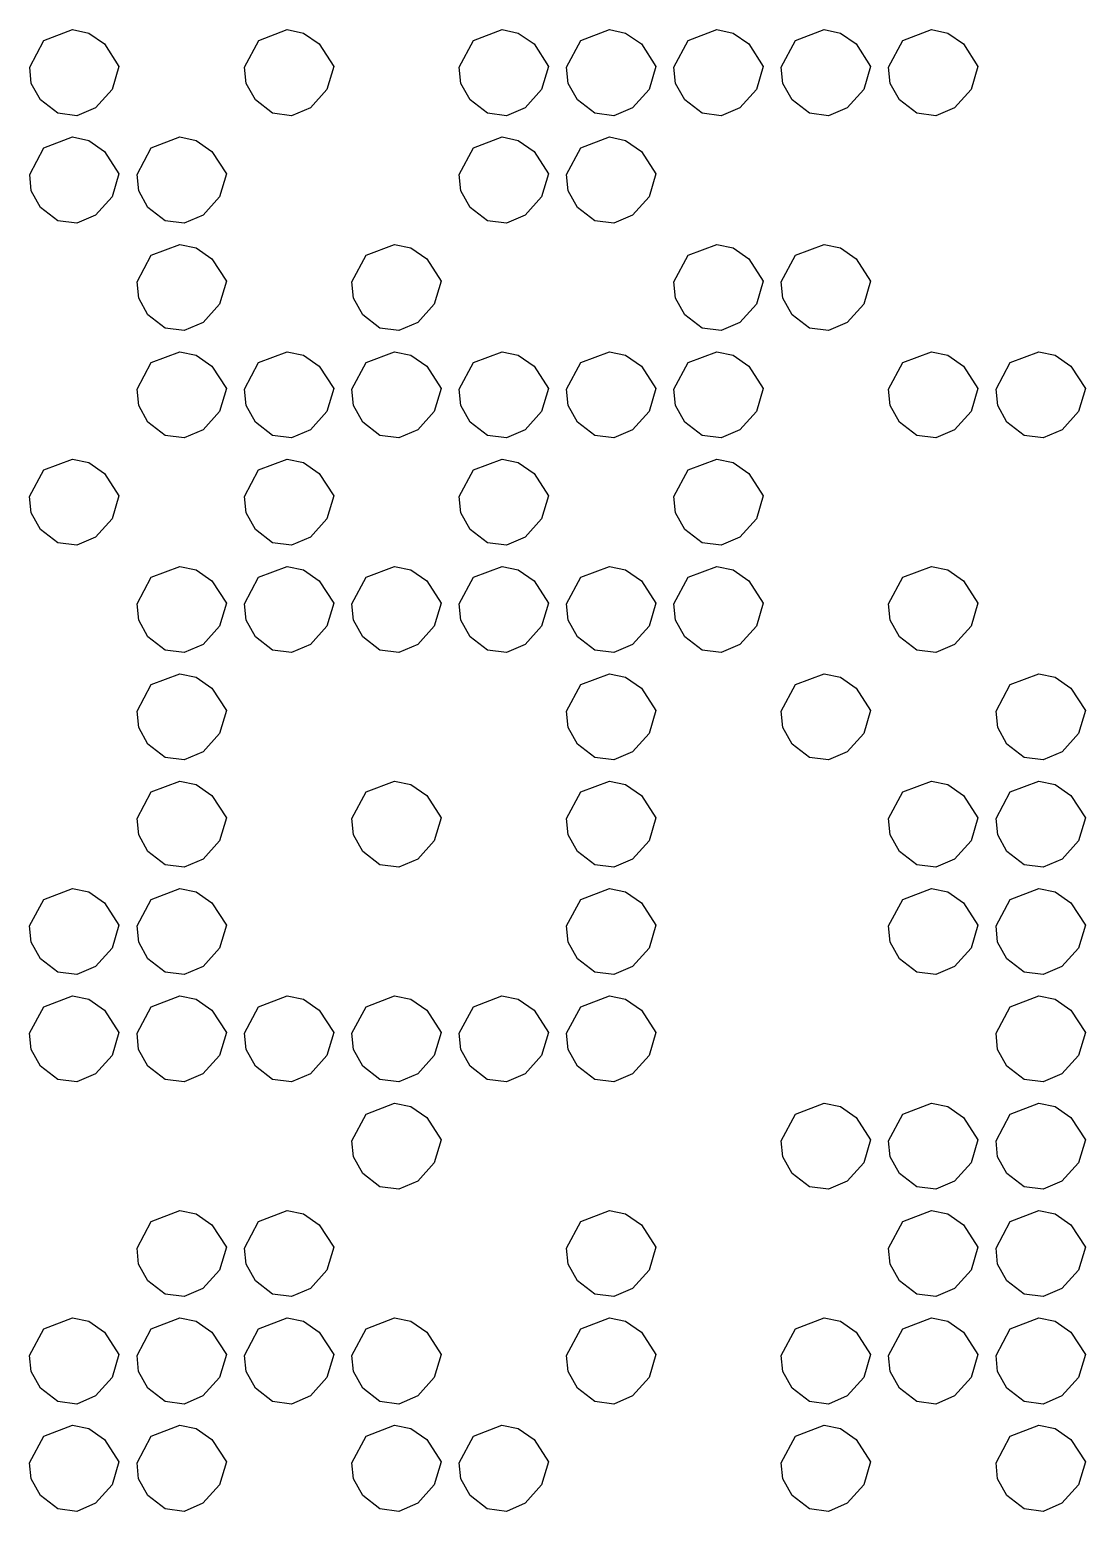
# Model space of a CAD drawing. Extents: x -13.9 to 69.6, y -29.8 to 53.7.
# Drawn here: x 47.12 to 69.32, y -29.45 to 1.71 of the extents above; entities that cross this region are included whole.
import ezdxf

# ---------------------------------------------------------------- set-up
doc = ezdxf.new("R2010")
doc.units = 0

msp = doc.modelspace()

# ---------------------------------------------------------------- linework, layer by layer
at = {"layer": 'Image'}
for p, q in [((47.423815, 1.485093), (48.02504, 1.714373)), ((48.02504, 1.714373), (48.367222, 1.642386)), ((48.367222, 1.642386), (48.699, 1.41259)), ((51.939365, 1.485093), (52.54059, 1.714373)), ((52.54059, 1.714373), (52.882772, 1.642386)), ((52.882772, 1.642386), (53.21455, 1.41259)), ((56.454915, 1.485093), (57.05614, 1.714373)), ((57.05614, 1.714373), (57.398322, 1.642386)), ((57.398322, 1.642386), (57.7301, 1.41259)), ((58.712695, 1.485093), (59.31392, 1.714373)), ((59.31392, 1.714373), (59.656102, 1.642386)), ((59.656102, 1.642386), (59.98788, 1.41259)), ((60.970475, 1.485093), (61.5717, 1.714373)), ((61.5717, 1.714373), (61.913882, 1.642386)), ((61.913882, 1.642386), (62.24566, 1.41259)), ((63.228255, 1.485093), (63.82948, 1.714373)), ((63.82948, 1.714373), (64.171662, 1.642386)), ((64.171662, 1.642386), (64.50344, 1.41259)), ((65.486035, 1.485093), (66.08726, 1.714373)), ((66.08726, 1.714373), (66.429442, 1.642386)), ((66.429442, 1.642386), (66.76122, 1.41259)), ((47.124025, 0.925091), (47.423815, 1.485093)), ((48.699, 1.41259), (49.002312, 0.940849)), ((51.639575, 0.925091), (51.939365, 1.485093)), ((53.21455, 1.41259), (53.517862, 0.940849)), ((56.155125, 0.925091), (56.454915, 1.485093)), ((57.7301, 1.41259), (58.033412, 0.940849)), ((58.412905, 0.925091), (58.712695, 1.485093)), ((59.98788, 1.41259), (60.291192, 0.940849)), ((60.670685, 0.925091), (60.970475, 1.485093)), ((62.24566, 1.41259), (62.548972, 0.940849)), ((62.928465, 0.925091), (63.228255, 1.485093)), ((64.50344, 1.41259), (64.806752, 0.940849)), ((65.186245, 0.925091), (65.486035, 1.485093)), ((66.76122, 1.41259), (67.064532, 0.940849)), ((49.002312, 0.940849), (48.858534, 0.456777)), ((53.517862, 0.940849), (53.374084, 0.456777)), ((58.033412, 0.940849), (57.889634, 0.456777)), ((60.291192, 0.940849), (60.147414, 0.456777)), ((62.548972, 0.940849), (62.405194, 0.456777)), ((64.806752, 0.940849), (64.662974, 0.456777)), ((67.064532, 0.940849), (66.920754, 0.456777)), ((47.158637, 0.583677), (47.124025, 0.925091)), ((51.674187, 0.583677), (51.639575, 0.925091)), ((56.189737, 0.583677), (56.155125, 0.925091)), ((58.447517, 0.583677), (58.412905, 0.925091)), ((60.705297, 0.583677), (60.670685, 0.925091)), ((62.963077, 0.583677), (62.928465, 0.925091)), ((65.220857, 0.583677), (65.186245, 0.925091)), ((47.35437, 0.23471), (47.158637, 0.583677)), ((48.858534, 0.456777), (48.511368, 0.071656)), ((51.86992, 0.23471), (51.674187, 0.583677)), ((53.374084, 0.456777), (53.026918, 0.071656)), ((56.38547, 0.23471), (56.189737, 0.583677)), ((57.889634, 0.456777), (57.542468, 0.071656)), ((58.64325, 0.23471), (58.447517, 0.583677)), ((60.147414, 0.456777), (59.800248, 0.071656)), ((60.90103, 0.23471), (60.705297, 0.583677)), ((62.405194, 0.456777), (62.058028, 0.071656)), ((63.15881, 0.23471), (62.963077, 0.583677)), ((64.662974, 0.456777), (64.315808, 0.071656)), ((65.41659, 0.23471), (65.220857, 0.583677)), ((66.920754, 0.456777), (66.573588, 0.071656)), ((47.354374, 0.234708), (47.35437, 0.23471)), ((47.716576, -0.045683), (47.354374, 0.234708)), ((48.511368, 0.071656), (48.116478, -0.097932)), ((51.869924, 0.234708), (51.86992, 0.23471)), ((52.232126, -0.045683), (51.869924, 0.234708)), ((53.026918, 0.071656), (52.632028, -0.097932)), ((56.385474, 0.234708), (56.38547, 0.23471)), ((56.747676, -0.045683), (56.385474, 0.234708)), ((57.542468, 0.071656), (57.147578, -0.097932)), ((58.643254, 0.234708), (58.64325, 0.23471)), ((59.005456, -0.045683), (58.643254, 0.234708)), ((59.800248, 0.071656), (59.405358, -0.097932)), ((60.901034, 0.234708), (60.90103, 0.23471)), ((61.263236, -0.045683), (60.901034, 0.234708)), ((62.058028, 0.071656), (61.663138, -0.097932)), ((63.158814, 0.234708), (63.15881, 0.23471)), ((63.521016, -0.045683), (63.158814, 0.234708)), ((64.315808, 0.071656), (63.920918, -0.097932)), ((65.416594, 0.234708), (65.41659, 0.23471)), ((65.778796, -0.045683), (65.416594, 0.234708)), ((66.573588, 0.071656), (66.178698, -0.097932)), ((48.116478, -0.097932), (47.716576, -0.045683)), ((52.632028, -0.097932), (52.232126, -0.045683)), ((57.147578, -0.097932), (56.747676, -0.045683)), ((59.405358, -0.097932), (59.005456, -0.045683)), ((61.663138, -0.097932), (61.263236, -0.045683)), ((63.920918, -0.097932), (63.521016, -0.045683)), ((66.178698, -0.097932), (65.778796, -0.045683)), ((47.423785, -0.772687), (48.02501, -0.543407)), ((48.02501, -0.543407), (48.367192, -0.615394)), ((48.367192, -0.615394), (48.69897, -0.84519)), ((49.681565, -0.772687), (50.28279, -0.543407)), ((50.28279, -0.543407), (50.624972, -0.615394)), ((50.624972, -0.615394), (50.95675, -0.84519)), ((56.454895, -0.772687), (57.05612, -0.543407)), ((57.05612, -0.543407), (57.398302, -0.615394)), ((57.398302, -0.615394), (57.73008, -0.84519)), ((58.712675, -0.772687), (59.3139, -0.543407)), ((59.3139, -0.543407), (59.656082, -0.615394)), ((59.656082, -0.615394), (59.98786, -0.84519)), ((47.123995, -1.332689), (47.423785, -0.772687)), ((48.69897, -0.84519), (49.002282, -1.316931)), ((49.381775, -1.332689), (49.681565, -0.772687)), ((50.95675, -0.84519), (51.260062, -1.316931)), ((56.155105, -1.332689), (56.454895, -0.772687)), ((57.73008, -0.84519), (58.033392, -1.316931)), ((58.412885, -1.332689), (58.712675, -0.772687)), ((59.98786, -0.84519), (60.291172, -1.316931)), ((47.158607, -1.674103), (47.123995, -1.332689)), ((49.002282, -1.316931), (48.858504, -1.801003)), ((49.416387, -1.674103), (49.381775, -1.332689)), ((51.260062, -1.316931), (51.116284, -1.801003)), ((56.189717, -1.674103), (56.155105, -1.332689)), ((58.033392, -1.316931), (57.889614, -1.801003)), ((58.447497, -1.674103), (58.412885, -1.332689)), ((60.291172, -1.316931), (60.147394, -1.801003)), ((47.35434, -2.02307), (47.158607, -1.674103)), ((48.858504, -1.801003), (48.511338, -2.186124)), ((49.61212, -2.02307), (49.416387, -1.674103)), ((51.116284, -1.801003), (50.769118, -2.186124)), ((56.38545, -2.02307), (56.189717, -1.674103)), ((57.889614, -1.801003), (57.542448, -2.186124)), ((58.64323, -2.02307), (58.447497, -1.674103)), ((60.147394, -1.801003), (59.800228, -2.186124)), ((47.354344, -2.023072), (47.35434, -2.02307)), ((47.716546, -2.303463), (47.354344, -2.023072)), ((49.612124, -2.023072), (49.61212, -2.02307)), ((49.974326, -2.303463), (49.612124, -2.023072)), ((56.385454, -2.023072), (56.38545, -2.02307)), ((56.747656, -2.303463), (56.385454, -2.023072)), ((58.643234, -2.023072), (58.64323, -2.02307)), ((59.005436, -2.303463), (58.643234, -2.023072)), ((48.116448, -2.355712), (47.716546, -2.303463)), ((48.511338, -2.186124), (48.116448, -2.355712)), ((50.374228, -2.355712), (49.974326, -2.303463)), ((50.769118, -2.186124), (50.374228, -2.355712)), ((57.147558, -2.355712), (56.747656, -2.303463)), ((57.542448, -2.186124), (57.147558, -2.355712)), ((59.405338, -2.355712), (59.005436, -2.303463)), ((59.800228, -2.186124), (59.405338, -2.355712)), ((49.681475, -3.030467), (50.2827, -2.801187)), ((50.2827, -2.801187), (50.624882, -2.873174)), ((54.197025, -3.030467), (54.79825, -2.801187)), ((54.79825, -2.801187), (55.140432, -2.873174)), ((60.970355, -3.030467), (61.57158, -2.801187)), ((61.57158, -2.801187), (61.913762, -2.873174)), ((63.228135, -3.030467), (63.82936, -2.801187)), ((63.82936, -2.801187), (64.171542, -2.873174)), ((49.381685, -3.590469), (49.681475, -3.030467)), ((50.624882, -2.873174), (50.95666, -3.10297)), ((50.95666, -3.10297), (51.259972, -3.574711)), ((53.897235, -3.590469), (54.197025, -3.030467)), ((55.140432, -2.873174), (55.47221, -3.10297)), ((55.47221, -3.10297), (55.775522, -3.574711)), ((60.670565, -3.590469), (60.970355, -3.030467)), ((61.913762, -2.873174), (62.24554, -3.10297)), ((62.24554, -3.10297), (62.548852, -3.574711)), ((62.928345, -3.590469), (63.228135, -3.030467)), ((64.171542, -2.873174), (64.50332, -3.10297)), ((64.50332, -3.10297), (64.806632, -3.574711)), ((49.416297, -3.931883), (49.381685, -3.590469)), ((51.259972, -3.574711), (51.116194, -4.058783)), ((53.931847, -3.931883), (53.897235, -3.590469)), ((55.775522, -3.574711), (55.631744, -4.058783)), ((60.705177, -3.931883), (60.670565, -3.590469)), ((62.548852, -3.574711), (62.405074, -4.058783)), ((62.962957, -3.931883), (62.928345, -3.590469)), ((64.806632, -3.574711), (64.662854, -4.058783)), ((49.61203, -4.28085), (49.416297, -3.931883)), ((54.12758, -4.28085), (53.931847, -3.931883)), ((60.90091, -4.28085), (60.705177, -3.931883)), ((63.15869, -4.28085), (62.962957, -3.931883)), ((49.612034, -4.280852), (49.61203, -4.28085)), ((49.974236, -4.561243), (49.612034, -4.280852)), ((51.116194, -4.058783), (50.769028, -4.443904)), ((54.127584, -4.280852), (54.12758, -4.28085)), ((54.489786, -4.561243), (54.127584, -4.280852)), ((55.631744, -4.058783), (55.284578, -4.443904)), ((60.900914, -4.280852), (60.90091, -4.28085)), ((61.263116, -4.561243), (60.900914, -4.280852)), ((62.405074, -4.058783), (62.057908, -4.443904)), ((63.158694, -4.280852), (63.15869, -4.28085)), ((63.520896, -4.561243), (63.158694, -4.280852)), ((64.662854, -4.058783), (64.315688, -4.443904)), ((50.374138, -4.613492), (49.974236, -4.561243)), ((50.769028, -4.443904), (50.374138, -4.613492)), ((54.889688, -4.613492), (54.489786, -4.561243)), ((55.284578, -4.443904), (54.889688, -4.613492)), ((61.663018, -4.613492), (61.263116, -4.561243)), ((62.057908, -4.443904), (61.663018, -4.613492)), ((63.920798, -4.613492), (63.520896, -4.561243)), ((64.315688, -4.443904), (63.920798, -4.613492)), ((49.381595, -5.848249), (49.681385, -5.288247)), ((49.681385, -5.288247), (50.28261, -5.058967)), ((50.28261, -5.058967), (50.624792, -5.130954)), ((50.624792, -5.130954), (50.95657, -5.36075)), ((51.639375, -5.848249), (51.939165, -5.288247)), ((51.939165, -5.288247), (52.54039, -5.058967)), ((52.54039, -5.058967), (52.882572, -5.130954)), ((52.882572, -5.130954), (53.21435, -5.36075)), ((53.897155, -5.848249), (54.196945, -5.288247)), ((54.196945, -5.288247), (54.79817, -5.058967)), ((54.79817, -5.058967), (55.140352, -5.130954)), ((55.140352, -5.130954), (55.47213, -5.36075)), ((56.154935, -5.848249), (56.454725, -5.288247)), ((56.454725, -5.288247), (57.05595, -5.058967)), ((57.05595, -5.058967), (57.398132, -5.130954)), ((57.398132, -5.130954), (57.72991, -5.36075)), ((58.412715, -5.848249), (58.712505, -5.288247)), ((58.712505, -5.288247), (59.31373, -5.058967)), ((59.31373, -5.058967), (59.655912, -5.130954)), ((59.655912, -5.130954), (59.98769, -5.36075)), ((60.670495, -5.848249), (60.970285, -5.288247)), ((60.970285, -5.288247), (61.57151, -5.058967)), ((61.57151, -5.058967), (61.913692, -5.130954)), ((61.913692, -5.130954), (62.24547, -5.36075)), ((65.186045, -5.848249), (65.485835, -5.288247)), ((65.485835, -5.288247), (66.08706, -5.058967)), ((66.08706, -5.058967), (66.429242, -5.130954)), ((66.429242, -5.130954), (66.76102, -5.36075)), ((67.443825, -5.848249), (67.743615, -5.288247)), ((67.743615, -5.288247), (68.34484, -5.058967)), ((68.34484, -5.058967), (68.687022, -5.130954)), ((68.687022, -5.130954), (69.0188, -5.36075)), ((50.95657, -5.36075), (51.259882, -5.832491)), ((53.21435, -5.36075), (53.517662, -5.832491)), ((55.47213, -5.36075), (55.775442, -5.832491)), ((57.72991, -5.36075), (58.033222, -5.832491)), ((59.98769, -5.36075), (60.291002, -5.832491)), ((62.24547, -5.36075), (62.548782, -5.832491)), ((66.76102, -5.36075), (67.064332, -5.832491)), ((69.0188, -5.36075), (69.322112, -5.832491)), ((49.416207, -6.189663), (49.381595, -5.848249)), ((51.259882, -5.832491), (51.116104, -6.316563)), ((51.673987, -6.189663), (51.639375, -5.848249)), ((53.517662, -5.832491), (53.373884, -6.316563)), ((53.931767, -6.189663), (53.897155, -5.848249)), ((55.775442, -5.832491), (55.631664, -6.316563)), ((56.189547, -6.189663), (56.154935, -5.848249)), ((58.033222, -5.832491), (57.889444, -6.316563)), ((58.447327, -6.189663), (58.412715, -5.848249)), ((60.291002, -5.832491), (60.147224, -6.316563)), ((60.705107, -6.189663), (60.670495, -5.848249)), ((62.548782, -5.832491), (62.405004, -6.316563)), ((65.220657, -6.189663), (65.186045, -5.848249)), ((67.064332, -5.832491), (66.920554, -6.316563)), ((67.478437, -6.189663), (67.443825, -5.848249)), ((69.322112, -5.832491), (69.178334, -6.316563)), ((49.61194, -6.53863), (49.416207, -6.189663)), ((51.86972, -6.53863), (51.673987, -6.189663)), ((54.1275, -6.53863), (53.931767, -6.189663)), ((56.38528, -6.53863), (56.189547, -6.189663)), ((58.64306, -6.53863), (58.447327, -6.189663)), ((60.90084, -6.53863), (60.705107, -6.189663)), ((65.41639, -6.53863), (65.220657, -6.189663)), ((67.67417, -6.53863), (67.478437, -6.189663)), ((49.611944, -6.538632), (49.61194, -6.53863)), ((49.974146, -6.819023), (49.611944, -6.538632)), ((51.116104, -6.316563), (50.768938, -6.701684)), ((51.869724, -6.538632), (51.86972, -6.53863)), ((52.231926, -6.819023), (51.869724, -6.538632)), ((53.373884, -6.316563), (53.026718, -6.701684)), ((54.127504, -6.538632), (54.1275, -6.53863)), ((54.489706, -6.819023), (54.127504, -6.538632)), ((55.631664, -6.316563), (55.284498, -6.701684)), ((56.385284, -6.538632), (56.38528, -6.53863)), ((56.747486, -6.819023), (56.385284, -6.538632)), ((57.889444, -6.316563), (57.542278, -6.701684)), ((58.643064, -6.538632), (58.64306, -6.53863)), ((59.005266, -6.819023), (58.643064, -6.538632)), ((60.147224, -6.316563), (59.800058, -6.701684)), ((60.900844, -6.538632), (60.90084, -6.53863)), ((61.263046, -6.819023), (60.900844, -6.538632)), ((62.405004, -6.316563), (62.057838, -6.701684)), ((65.416394, -6.538632), (65.41639, -6.53863)), ((65.778596, -6.819023), (65.416394, -6.538632)), ((66.920554, -6.316563), (66.573388, -6.701684)), ((67.674174, -6.538632), (67.67417, -6.53863)), ((68.036376, -6.819023), (67.674174, -6.538632)), ((69.178334, -6.316563), (68.831168, -6.701684)), ((50.374048, -6.871272), (49.974146, -6.819023)), ((50.768938, -6.701684), (50.374048, -6.871272)), ((52.631828, -6.871272), (52.231926, -6.819023)), ((53.026718, -6.701684), (52.631828, -6.871272)), ((54.889608, -6.871272), (54.489706, -6.819023)), ((55.284498, -6.701684), (54.889608, -6.871272)), ((57.147388, -6.871272), (56.747486, -6.819023)), ((57.542278, -6.701684), (57.147388, -6.871272)), ((59.405168, -6.871272), (59.005266, -6.819023)), ((59.800058, -6.701684), (59.405168, -6.871272)), ((61.662948, -6.871272), (61.263046, -6.819023)), ((62.057838, -6.701684), (61.662948, -6.871272)), ((66.178498, -6.871272), (65.778596, -6.819023)), ((66.573388, -6.701684), (66.178498, -6.871272)), ((68.436278, -6.871272), (68.036376, -6.819023)), ((68.831168, -6.701684), (68.436278, -6.871272)), ((47.423575, -7.546027), (48.0248, -7.316747)), ((48.0248, -7.316747), (48.366982, -7.388734)), ((48.366982, -7.388734), (48.69876, -7.61853)), ((51.939125, -7.546027), (52.54035, -7.316747)), ((52.54035, -7.316747), (52.882532, -7.388734)), ((52.882532, -7.388734), (53.21431, -7.61853)), ((56.454675, -7.546027), (57.0559, -7.316747)), ((57.0559, -7.316747), (57.398082, -7.388734)), ((57.398082, -7.388734), (57.72986, -7.61853)), ((60.970225, -7.546027), (61.57145, -7.316747)), ((61.57145, -7.316747), (61.913632, -7.388734)), ((61.913632, -7.388734), (62.24541, -7.61853)), ((47.123785, -8.106029), (47.423575, -7.546027)), ((48.69876, -7.61853), (49.002072, -8.090271)), ((51.639335, -8.106029), (51.939125, -7.546027)), ((53.21431, -7.61853), (53.517622, -8.090271)), ((56.154885, -8.106029), (56.454675, -7.546027)), ((57.72986, -7.61853), (58.033172, -8.090271)), ((60.670435, -8.106029), (60.970225, -7.546027)), ((62.24541, -7.61853), (62.548722, -8.090271)), ((49.002072, -8.090271), (48.858294, -8.574343)), ((53.517622, -8.090271), (53.373844, -8.574343)), ((58.033172, -8.090271), (57.889394, -8.574343)), ((62.548722, -8.090271), (62.404944, -8.574343)), ((47.158397, -8.447443), (47.123785, -8.106029)), ((51.673947, -8.447443), (51.639335, -8.106029)), ((56.189497, -8.447443), (56.154885, -8.106029)), ((60.705047, -8.447443), (60.670435, -8.106029)), ((47.35413, -8.79641), (47.158397, -8.447443)), ((48.858294, -8.574343), (48.511128, -8.959464)), ((51.86968, -8.79641), (51.673947, -8.447443)), ((53.373844, -8.574343), (53.026678, -8.959464)), ((56.38523, -8.79641), (56.189497, -8.447443)), ((57.889394, -8.574343), (57.542228, -8.959464)), ((60.90078, -8.79641), (60.705047, -8.447443)), ((62.404944, -8.574343), (62.057778, -8.959464)), ((47.354134, -8.796412), (47.35413, -8.79641)), ((47.716336, -9.076803), (47.354134, -8.796412)), ((48.511128, -8.959464), (48.116238, -9.129052)), ((51.869684, -8.796412), (51.86968, -8.79641)), ((52.231886, -9.076803), (51.869684, -8.796412)), ((53.026678, -8.959464), (52.631788, -9.129052)), ((56.385234, -8.796412), (56.38523, -8.79641)), ((56.747436, -9.076803), (56.385234, -8.796412)), ((57.542228, -8.959464), (57.147338, -9.129052)), ((60.900784, -8.796412), (60.90078, -8.79641)), ((61.262986, -9.076803), (60.900784, -8.796412)), ((62.057778, -8.959464), (61.662888, -9.129052)), ((48.116238, -9.129052), (47.716336, -9.076803)), ((52.631788, -9.129052), (52.231886, -9.076803)), ((57.147338, -9.129052), (56.747436, -9.076803)), ((61.662888, -9.129052), (61.262986, -9.076803)), ((49.681315, -9.803807), (50.28254, -9.574527)), ((50.28254, -9.574527), (50.624722, -9.646514)), ((50.624722, -9.646514), (50.9565, -9.87631)), ((51.939095, -9.803807), (52.54032, -9.574527)), ((52.54032, -9.574527), (52.882502, -9.646514)), ((52.882502, -9.646514), (53.21428, -9.87631)), ((54.196875, -9.803807), (54.7981, -9.574527)), ((54.7981, -9.574527), (55.140282, -9.646514)), ((55.140282, -9.646514), (55.47206, -9.87631)), ((56.454655, -9.803807), (57.05588, -9.574527)), ((57.05588, -9.574527), (57.398062, -9.646514)), ((57.398062, -9.646514), (57.72984, -9.87631)), ((58.712435, -9.803807), (59.31366, -9.574527)), ((59.31366, -9.574527), (59.655842, -9.646514)), ((59.655842, -9.646514), (59.98762, -9.87631)), ((60.970215, -9.803807), (61.57144, -9.574527)), ((61.57144, -9.574527), (61.913622, -9.646514)), ((61.913622, -9.646514), (62.2454, -9.87631)), ((65.485765, -9.803807), (66.08699, -9.574527)), ((66.08699, -9.574527), (66.429172, -9.646514)), ((66.429172, -9.646514), (66.76095, -9.87631)), ((49.381525, -10.363809), (49.681315, -9.803807)), ((50.9565, -9.87631), (51.259812, -10.348051)), ((51.639305, -10.363809), (51.939095, -9.803807)), ((53.21428, -9.87631), (53.517592, -10.348051)), ((53.897085, -10.363809), (54.196875, -9.803807)), ((55.47206, -9.87631), (55.775372, -10.348051)), ((56.154865, -10.363809), (56.454655, -9.803807)), ((57.72984, -9.87631), (58.033152, -10.348051)), ((58.412645, -10.363809), (58.712435, -9.803807)), ((59.98762, -9.87631), (60.290932, -10.348051)), ((60.670425, -10.363809), (60.970215, -9.803807)), ((62.2454, -9.87631), (62.548712, -10.348051)), ((65.185975, -10.363809), (65.485765, -9.803807)), ((66.76095, -9.87631), (67.064262, -10.348051)), ((49.416137, -10.705223), (49.381525, -10.363809)), ((51.259812, -10.348051), (51.116034, -10.832123)), ((51.673917, -10.705223), (51.639305, -10.363809)), ((53.517592, -10.348051), (53.373814, -10.832123)), ((53.931697, -10.705223), (53.897085, -10.363809)), ((55.775372, -10.348051), (55.631594, -10.832123)), ((56.189477, -10.705223), (56.154865, -10.363809)), ((58.033152, -10.348051), (57.889374, -10.832123)), ((58.447257, -10.705223), (58.412645, -10.363809)), ((60.290932, -10.348051), (60.147154, -10.832123)), ((60.705037, -10.705223), (60.670425, -10.363809)), ((62.548712, -10.348051), (62.404934, -10.832123)), ((65.220587, -10.705223), (65.185975, -10.363809)), ((67.064262, -10.348051), (66.920484, -10.832123)), ((49.61187, -11.05419), (49.416137, -10.705223)), ((51.116034, -10.832123), (50.768868, -11.217244)), ((51.86965, -11.05419), (51.673917, -10.705223)), ((53.373814, -10.832123), (53.026648, -11.217244)), ((54.12743, -11.05419), (53.931697, -10.705223)), ((55.631594, -10.832123), (55.284428, -11.217244)), ((56.38521, -11.05419), (56.189477, -10.705223)), ((57.889374, -10.832123), (57.542208, -11.217244)), ((58.64299, -11.05419), (58.447257, -10.705223)), ((60.147154, -10.832123), (59.799988, -11.217244)), ((60.90077, -11.05419), (60.705037, -10.705223)), ((62.404934, -10.832123), (62.057768, -11.217244)), ((65.41632, -11.05419), (65.220587, -10.705223)), ((66.920484, -10.832123), (66.573318, -11.217244)), ((49.611874, -11.054192), (49.61187, -11.05419)), ((49.974076, -11.334583), (49.611874, -11.054192)), ((50.768868, -11.217244), (50.373978, -11.386832)), ((51.869654, -11.054192), (51.86965, -11.05419)), ((52.231856, -11.334583), (51.869654, -11.054192)), ((53.026648, -11.217244), (52.631758, -11.386832)), ((54.127434, -11.054192), (54.12743, -11.05419)), ((54.489636, -11.334583), (54.127434, -11.054192)), ((55.284428, -11.217244), (54.889538, -11.386832)), ((56.385214, -11.054192), (56.38521, -11.05419)), ((56.747416, -11.334583), (56.385214, -11.054192)), ((57.542208, -11.217244), (57.147318, -11.386832)), ((58.642994, -11.054192), (58.64299, -11.05419)), ((59.005196, -11.334583), (58.642994, -11.054192)), ((59.799988, -11.217244), (59.405098, -11.386832)), ((60.900774, -11.054192), (60.90077, -11.05419)), ((61.262976, -11.334583), (60.900774, -11.054192)), ((62.057768, -11.217244), (61.662878, -11.386832)), ((65.416324, -11.054192), (65.41632, -11.05419)), ((65.778526, -11.334583), (65.416324, -11.054192)), ((66.573318, -11.217244), (66.178428, -11.386832)), ((50.373978, -11.386832), (49.974076, -11.334583)), ((52.631758, -11.386832), (52.231856, -11.334583)), ((54.889538, -11.386832), (54.489636, -11.334583)), ((57.147318, -11.386832), (56.747416, -11.334583)), ((59.405098, -11.386832), (59.005196, -11.334583)), ((61.662878, -11.386832), (61.262976, -11.334583)), ((66.178428, -11.386832), (65.778526, -11.334583)), ((49.681275, -12.061587), (50.2825, -11.832307)), ((50.2825, -11.832307), (50.624682, -11.904294)), ((58.712375, -12.061587), (59.3136, -11.832307)), ((59.3136, -11.832307), (59.655782, -11.904294)), ((63.227925, -12.061587), (63.82915, -11.832307)), ((63.82915, -11.832307), (64.171332, -11.904294)), ((67.743475, -12.061587), (68.3447, -11.832307)), ((68.3447, -11.832307), (68.686882, -11.904294)), ((49.381485, -12.621589), (49.681275, -12.061587)), ((50.624682, -11.904294), (50.95646, -12.13409)), ((50.95646, -12.13409), (51.259772, -12.605831)), ((58.412585, -12.621589), (58.712375, -12.061587)), ((59.655782, -11.904294), (59.98756, -12.13409)), ((59.98756, -12.13409), (60.290872, -12.605831)), ((62.928135, -12.621589), (63.227925, -12.061587)), ((64.171332, -11.904294), (64.50311, -12.13409)), ((64.50311, -12.13409), (64.806422, -12.605831)), ((67.443685, -12.621589), (67.743475, -12.061587)), ((68.686882, -11.904294), (69.01866, -12.13409)), ((69.01866, -12.13409), (69.321972, -12.605831)), ((49.416097, -12.963003), (49.381485, -12.621589)), ((51.259772, -12.605831), (51.115994, -13.089903)), ((58.447197, -12.963003), (58.412585, -12.621589)), ((60.290872, -12.605831), (60.147094, -13.089903)), ((62.962747, -12.963003), (62.928135, -12.621589)), ((64.806422, -12.605831), (64.662644, -13.089903)), ((67.478297, -12.963003), (67.443685, -12.621589)), ((69.321972, -12.605831), (69.178194, -13.089903)), ((49.61183, -13.31197), (49.416097, -12.963003)), ((58.64293, -13.31197), (58.447197, -12.963003)), ((63.15848, -13.31197), (62.962747, -12.963003)), ((67.67403, -13.31197), (67.478297, -12.963003)), ((49.611834, -13.311972), (49.61183, -13.31197)), ((49.974036, -13.592363), (49.611834, -13.311972)), ((51.115994, -13.089903), (50.768828, -13.475024)), ((58.642934, -13.311972), (58.64293, -13.31197)), ((59.005136, -13.592363), (58.642934, -13.311972)), ((60.147094, -13.089903), (59.799928, -13.475024)), ((63.158484, -13.311972), (63.15848, -13.31197)), ((63.520686, -13.592363), (63.158484, -13.311972)), ((64.662644, -13.089903), (64.315478, -13.475024)), ((67.674034, -13.311972), (67.67403, -13.31197)), ((68.036236, -13.592363), (67.674034, -13.311972)), ((69.178194, -13.089903), (68.831028, -13.475024)), ((50.373938, -13.644612), (49.974036, -13.592363)), ((50.768828, -13.475024), (50.373938, -13.644612)), ((59.405038, -13.644612), (59.005136, -13.592363)), ((59.799928, -13.475024), (59.405038, -13.644612)), ((63.920588, -13.644612), (63.520686, -13.592363)), ((64.315478, -13.475024), (63.920588, -13.644612)), ((68.436138, -13.644612), (68.036236, -13.592363)), ((68.831028, -13.475024), (68.436138, -13.644612)), ((49.381395, -14.879369), (49.681185, -14.319367)), ((49.681185, -14.319367), (50.28241, -14.090087)), ((50.28241, -14.090087), (50.624592, -14.162074)), ((50.624592, -14.162074), (50.95637, -14.39187)), ((53.896945, -14.879369), (54.196735, -14.319367)), ((54.196735, -14.319367), (54.79796, -14.090087)), ((54.79796, -14.090087), (55.140142, -14.162074)), ((55.140142, -14.162074), (55.47192, -14.39187)), ((58.412495, -14.879369), (58.712285, -14.319367)), ((58.712285, -14.319367), (59.31351, -14.090087)), ((59.31351, -14.090087), (59.655692, -14.162074)), ((59.655692, -14.162074), (59.98747, -14.39187)), ((65.185825, -14.879369), (65.485615, -14.319367)), ((65.485615, -14.319367), (66.08684, -14.090087)), ((66.08684, -14.090087), (66.429022, -14.162074)), ((66.429022, -14.162074), (66.7608, -14.39187)), ((67.443605, -14.879369), (67.743395, -14.319367)), ((67.743395, -14.319367), (68.34462, -14.090087)), ((68.34462, -14.090087), (68.686802, -14.162074)), ((68.686802, -14.162074), (69.01858, -14.39187)), ((50.95637, -14.39187), (51.259682, -14.863611)), ((55.47192, -14.39187), (55.775232, -14.863611)), ((59.98747, -14.39187), (60.290782, -14.863611)), ((66.7608, -14.39187), (67.064112, -14.863611)), ((69.01858, -14.39187), (69.321892, -14.863611)), ((49.416007, -15.220783), (49.381395, -14.879369)), ((51.259682, -14.863611), (51.115904, -15.347683)), ((53.931557, -15.220783), (53.896945, -14.879369)), ((55.775232, -14.863611), (55.631454, -15.347683)), ((58.447107, -15.220783), (58.412495, -14.879369)), ((60.290782, -14.863611), (60.147004, -15.347683)), ((65.220437, -15.220783), (65.185825, -14.879369)), ((67.064112, -14.863611), (66.920334, -15.347683)), ((67.478217, -15.220783), (67.443605, -14.879369)), ((69.321892, -14.863611), (69.178114, -15.347683)), ((49.61174, -15.56975), (49.416007, -15.220783)), ((54.12729, -15.56975), (53.931557, -15.220783)), ((58.64284, -15.56975), (58.447107, -15.220783)), ((65.41617, -15.56975), (65.220437, -15.220783)), ((67.67395, -15.56975), (67.478217, -15.220783)), ((49.611744, -15.569752), (49.61174, -15.56975)), ((49.973946, -15.850143), (49.611744, -15.569752)), ((51.115904, -15.347683), (50.768738, -15.732804)), ((54.127294, -15.569752), (54.12729, -15.56975)), ((54.489496, -15.850143), (54.127294, -15.569752)), ((55.631454, -15.347683), (55.284288, -15.732804)), ((58.642844, -15.569752), (58.64284, -15.56975)), ((59.005046, -15.850143), (58.642844, -15.569752)), ((60.147004, -15.347683), (59.799838, -15.732804)), ((65.416174, -15.569752), (65.41617, -15.56975)), ((65.778376, -15.850143), (65.416174, -15.569752)), ((66.920334, -15.347683), (66.573168, -15.732804)), ((67.673954, -15.569752), (67.67395, -15.56975)), ((68.036156, -15.850143), (67.673954, -15.569752)), ((69.178114, -15.347683), (68.830948, -15.732804)), ((50.373848, -15.902392), (49.973946, -15.850143)), ((50.768738, -15.732804), (50.373848, -15.902392)), ((54.889398, -15.902392), (54.489496, -15.850143)), ((55.284288, -15.732804), (54.889398, -15.902392)), ((59.404948, -15.902392), (59.005046, -15.850143)), ((59.799838, -15.732804), (59.404948, -15.902392)), ((66.178278, -15.902392), (65.778376, -15.850143)), ((66.573168, -15.732804), (66.178278, -15.902392)), ((68.436058, -15.902392), (68.036156, -15.850143)), ((68.830948, -15.732804), (68.436058, -15.902392)), ((47.423355, -16.577147), (48.02458, -16.347867)), ((48.02458, -16.347867), (48.366762, -16.419854)), ((48.366762, -16.419854), (48.69854, -16.64965)), ((49.681135, -16.577147), (50.28236, -16.347867)), ((50.28236, -16.347867), (50.624542, -16.419854)), ((50.624542, -16.419854), (50.95632, -16.64965)), ((58.712235, -16.577147), (59.31346, -16.347867)), ((59.31346, -16.347867), (59.655642, -16.419854)), ((59.655642, -16.419854), (59.98742, -16.64965)), ((65.485565, -16.577147), (66.08679, -16.347867)), ((66.08679, -16.347867), (66.428972, -16.419854)), ((66.428972, -16.419854), (66.76075, -16.64965)), ((67.743345, -16.577147), (68.34457, -16.347867)), ((68.34457, -16.347867), (68.686752, -16.419854)), ((68.686752, -16.419854), (69.01853, -16.64965)), ((47.123565, -17.137149), (47.423355, -16.577147)), ((48.69854, -16.64965), (49.001852, -17.121392)), ((49.381345, -17.137149), (49.681135, -16.577147)), ((50.95632, -16.64965), (51.259632, -17.121392)), ((58.412445, -17.137149), (58.712235, -16.577147)), ((59.98742, -16.64965), (60.290732, -17.121392)), ((65.185775, -17.137149), (65.485565, -16.577147)), ((66.76075, -16.64965), (67.064062, -17.121392)), ((67.443555, -17.137149), (67.743345, -16.577147)), ((69.01853, -16.64965), (69.321842, -17.121392)), ((47.158177, -17.478563), (47.123565, -17.137149)), ((49.001852, -17.121392), (48.858074, -17.605463)), ((49.415957, -17.478563), (49.381345, -17.137149)), ((51.259632, -17.121392), (51.115854, -17.605463)), ((58.447057, -17.478563), (58.412445, -17.137149)), ((60.290732, -17.121392), (60.146954, -17.605463)), ((65.220387, -17.478563), (65.185775, -17.137149)), ((67.064062, -17.121392), (66.920284, -17.605463)), ((67.478167, -17.478563), (67.443555, -17.137149)), ((69.321842, -17.121392), (69.178064, -17.605463)), ((47.35391, -17.82753), (47.158177, -17.478563)), ((48.858074, -17.605463), (48.510908, -17.990584)), ((49.61169, -17.82753), (49.415957, -17.478563)), ((51.115854, -17.605463), (50.768688, -17.990584)), ((58.64279, -17.82753), (58.447057, -17.478563)), ((60.146954, -17.605463), (59.799788, -17.990584)), ((65.41612, -17.82753), (65.220387, -17.478563)), ((66.920284, -17.605463), (66.573118, -17.990584)), ((67.6739, -17.82753), (67.478167, -17.478563)), ((69.178064, -17.605463), (68.830898, -17.990584)), ((47.353914, -17.827532), (47.35391, -17.82753)), ((47.716116, -18.107923), (47.353914, -17.827532)), ((48.510908, -17.990584), (48.116018, -18.160172)), ((49.611694, -17.827532), (49.61169, -17.82753)), ((49.973896, -18.107923), (49.611694, -17.827532)), ((50.768688, -17.990584), (50.373798, -18.160172)), ((58.642794, -17.827532), (58.64279, -17.82753)), ((59.004996, -18.107923), (58.642794, -17.827532)), ((59.799788, -17.990584), (59.404898, -18.160172)), ((65.416124, -17.827532), (65.41612, -17.82753)), ((65.778326, -18.107923), (65.416124, -17.827532)), ((66.573118, -17.990584), (66.178228, -18.160172)), ((67.673904, -17.827532), (67.6739, -17.82753)), ((68.036106, -18.107923), (67.673904, -17.827532)), ((68.830898, -17.990584), (68.436008, -18.160172)), ((48.116018, -18.160172), (47.716116, -18.107923)), ((50.373798, -18.160172), (49.973896, -18.107923)), ((59.404898, -18.160172), (59.004996, -18.107923)), ((66.178228, -18.160172), (65.778326, -18.107923)), ((68.436008, -18.160172), (68.036106, -18.107923)), ((47.423295, -18.834927), (48.02452, -18.605647)), ((48.02452, -18.605647), (48.366702, -18.677634)), ((48.366702, -18.677634), (48.69848, -18.90743)), ((49.681075, -18.834927), (50.2823, -18.605647)), ((50.2823, -18.605647), (50.624482, -18.677634)), ((50.624482, -18.677634), (50.95626, -18.90743)), ((51.938855, -18.834927), (52.54008, -18.605647)), ((52.54008, -18.605647), (52.882262, -18.677634)), ((52.882262, -18.677634), (53.21404, -18.90743)), ((54.196635, -18.834927), (54.79786, -18.605647)), ((54.79786, -18.605647), (55.140042, -18.677634)), ((55.140042, -18.677634), (55.47182, -18.90743)), ((56.454415, -18.834927), (57.05564, -18.605647)), ((57.05564, -18.605647), (57.397822, -18.677634)), ((57.397822, -18.677634), (57.7296, -18.90743)), ((58.712195, -18.834927), (59.31342, -18.605647)), ((59.31342, -18.605647), (59.655602, -18.677634)), ((59.655602, -18.677634), (59.98738, -18.90743)), ((67.743295, -18.834927), (68.34452, -18.605647)), ((68.34452, -18.605647), (68.686702, -18.677634)), ((68.686702, -18.677634), (69.01848, -18.90743)), ((47.123505, -19.394929), (47.423295, -18.834927)), ((48.69848, -18.90743), (49.001792, -19.379171)), ((49.381285, -19.394929), (49.681075, -18.834927)), ((50.95626, -18.90743), (51.259572, -19.379171)), ((51.639065, -19.394929), (51.938855, -18.834927)), ((53.21404, -18.90743), (53.517352, -19.379171)), ((53.896845, -19.394929), (54.196635, -18.834927)), ((55.47182, -18.90743), (55.775132, -19.379171)), ((56.154625, -19.394929), (56.454415, -18.834927)), ((57.7296, -18.90743), (58.032912, -19.379171)), ((58.412405, -19.394929), (58.712195, -18.834927)), ((59.98738, -18.90743), (60.290692, -19.379171)), ((67.443505, -19.394929), (67.743295, -18.834927)), ((69.01848, -18.90743), (69.321792, -19.379171)), ((47.158117, -19.736343), (47.123505, -19.394929)), ((49.001792, -19.379171), (48.858014, -19.863243)), ((49.415897, -19.736343), (49.381285, -19.394929)), ((51.259572, -19.379171), (51.115794, -19.863243)), ((51.673677, -19.736343), (51.639065, -19.394929)), ((53.517352, -19.379171), (53.373574, -19.863243)), ((53.931457, -19.736343), (53.896845, -19.394929)), ((55.775132, -19.379171), (55.631354, -19.863243)), ((56.189237, -19.736343), (56.154625, -19.394929)), ((58.032912, -19.379171), (57.889134, -19.863243)), ((58.447017, -19.736343), (58.412405, -19.394929)), ((60.290692, -19.379171), (60.146914, -19.863243)), ((67.478117, -19.736343), (67.443505, -19.394929)), ((69.321792, -19.379171), (69.178014, -19.863243)), ((47.35385, -20.08531), (47.158117, -19.736343)), ((48.858014, -19.863243), (48.510848, -20.248364)), ((49.61163, -20.08531), (49.415897, -19.736343)), ((51.115794, -19.863243), (50.768628, -20.248364)), ((51.86941, -20.08531), (51.673677, -19.736343)), ((53.373574, -19.863243), (53.026408, -20.248364)), ((54.12719, -20.08531), (53.931457, -19.736343)), ((55.631354, -19.863243), (55.284188, -20.248364)), ((56.38497, -20.08531), (56.189237, -19.736343)), ((57.889134, -19.863243), (57.541968, -20.248364)), ((58.64275, -20.08531), (58.447017, -19.736343)), ((60.146914, -19.863243), (59.799748, -20.248364)), ((67.67385, -20.08531), (67.478117, -19.736343)), ((69.178014, -19.863243), (68.830848, -20.248364)), ((47.353854, -20.085312), (47.35385, -20.08531)), ((47.716056, -20.365703), (47.353854, -20.085312)), ((48.510848, -20.248364), (48.115958, -20.417952)), ((49.611634, -20.085312), (49.61163, -20.08531)), ((49.973836, -20.365703), (49.611634, -20.085312)), ((50.768628, -20.248364), (50.373738, -20.417952)), ((51.869414, -20.085312), (51.86941, -20.08531)), ((52.231616, -20.365703), (51.869414, -20.085312)), ((53.026408, -20.248364), (52.631518, -20.417952)), ((54.127194, -20.085312), (54.12719, -20.08531)), ((54.489396, -20.365703), (54.127194, -20.085312)), ((55.284188, -20.248364), (54.889298, -20.417952)), ((56.384974, -20.085312), (56.38497, -20.08531)), ((56.747176, -20.365703), (56.384974, -20.085312)), ((57.541968, -20.248364), (57.147078, -20.417952)), ((58.642754, -20.085312), (58.64275, -20.08531)), ((59.004956, -20.365703), (58.642754, -20.085312)), ((59.799748, -20.248364), (59.404858, -20.417952)), ((67.673854, -20.085312), (67.67385, -20.08531)), ((68.036056, -20.365703), (67.673854, -20.085312)), ((68.830848, -20.248364), (68.435958, -20.417952)), ((48.115958, -20.417952), (47.716056, -20.365703)), ((50.373738, -20.417952), (49.973836, -20.365703)), ((52.631518, -20.417952), (52.231616, -20.365703)), ((54.889298, -20.417952), (54.489396, -20.365703)), ((57.147078, -20.417952), (56.747176, -20.365703)), ((59.404858, -20.417952), (59.004956, -20.365703)), ((68.435958, -20.417952), (68.036056, -20.365703)), ((54.196565, -21.092707), (54.79779, -20.863427)), ((54.79779, -20.863427), (55.139972, -20.935414)), ((63.227665, -21.092707), (63.82889, -20.863427)), ((63.82889, -20.863427), (64.171072, -20.935414)), ((65.485445, -21.092707), (66.08667, -20.863427)), ((66.08667, -20.863427), (66.428852, -20.935414)), ((67.743225, -21.092707), (68.34445, -20.863427)), ((68.34445, -20.863427), (68.686632, -20.935414)), ((53.896775, -21.652709), (54.196565, -21.092707)), ((55.139972, -20.935414), (55.47175, -21.16521)), ((55.47175, -21.16521), (55.775062, -21.636952)), ((62.927875, -21.652709), (63.227665, -21.092707)), ((64.171072, -20.935414), (64.50285, -21.16521)), ((64.50285, -21.16521), (64.806162, -21.636952)), ((65.185655, -21.652709), (65.485445, -21.092707)), ((66.428852, -20.935414), (66.76063, -21.16521)), ((66.76063, -21.16521), (67.063942, -21.636952)), ((67.443435, -21.652709), (67.743225, -21.092707)), ((68.686632, -20.935414), (69.01841, -21.16521)), ((69.01841, -21.16521), (69.321722, -21.636952)), ((53.931387, -21.994123), (53.896775, -21.652709)), ((55.775062, -21.636952), (55.631284, -22.121023)), ((62.962487, -21.994123), (62.927875, -21.652709)), ((64.806162, -21.636952), (64.662384, -22.121023)), ((65.220267, -21.994123), (65.185655, -21.652709)), ((67.063942, -21.636952), (66.920164, -22.121023)), ((67.478047, -21.994123), (67.443435, -21.652709)), ((69.321722, -21.636952), (69.177944, -22.121023)), ((54.12712, -22.34309), (53.931387, -21.994123)), ((55.631284, -22.121023), (55.284118, -22.506144)), ((63.15822, -22.34309), (62.962487, -21.994123)), ((64.662384, -22.121023), (64.315218, -22.506144)), ((65.416, -22.34309), (65.220267, -21.994123)), ((66.920164, -22.121023), (66.572998, -22.506144)), ((67.67378, -22.34309), (67.478047, -21.994123)), ((69.177944, -22.121023), (68.830778, -22.506144)), ((54.127124, -22.343092), (54.12712, -22.34309)), ((54.489326, -22.623483), (54.127124, -22.343092)), ((63.158224, -22.343092), (63.15822, -22.34309)), ((63.520426, -22.623483), (63.158224, -22.343092)), ((65.416004, -22.343092), (65.416, -22.34309)), ((65.778206, -22.623483), (65.416004, -22.343092)), ((67.673784, -22.343092), (67.67378, -22.34309)), ((68.035986, -22.623483), (67.673784, -22.343092)), ((54.889228, -22.675732), (54.489326, -22.623483)), ((55.284118, -22.506144), (54.889228, -22.675732)), ((63.920328, -22.675732), (63.520426, -22.623483)), ((64.315218, -22.506144), (63.920328, -22.675732)), ((66.178108, -22.675732), (65.778206, -22.623483)), ((66.572998, -22.506144), (66.178108, -22.675732)), ((68.435888, -22.675732), (68.035986, -22.623483)), ((68.830778, -22.506144), (68.435888, -22.675732)), ((49.381215, -23.910489), (49.681005, -23.350487)), ((49.681005, -23.350487), (50.28223, -23.121207)), ((50.28223, -23.121207), (50.624412, -23.193194)), ((50.624412, -23.193194), (50.95619, -23.42299)), ((51.638995, -23.910489), (51.938785, -23.350487)), ((51.938785, -23.350487), (52.54001, -23.121207)), ((52.54001, -23.121207), (52.882192, -23.193194)), ((52.882192, -23.193194), (53.21397, -23.42299)), ((58.412325, -23.910489), (58.712115, -23.350487)), ((58.712115, -23.350487), (59.31334, -23.121207)), ((59.31334, -23.121207), (59.655522, -23.193194)), ((59.655522, -23.193194), (59.9873, -23.42299)), ((65.185655, -23.910489), (65.485445, -23.350487)), ((65.485445, -23.350487), (66.08667, -23.121207)), ((66.08667, -23.121207), (66.428852, -23.193194)), ((66.428852, -23.193194), (66.76063, -23.42299)), ((67.443435, -23.910489), (67.743225, -23.350487)), ((67.743225, -23.350487), (68.34445, -23.121207)), ((68.34445, -23.121207), (68.686632, -23.193194)), ((68.686632, -23.193194), (69.01841, -23.42299)), ((50.95619, -23.42299), (51.259502, -23.894731)), ((53.21397, -23.42299), (53.517282, -23.894731)), ((59.9873, -23.42299), (60.290612, -23.894731)), ((66.76063, -23.42299), (67.063942, -23.894731)), ((69.01841, -23.42299), (69.321722, -23.894731)), ((49.415827, -24.251903), (49.381215, -23.910489)), ((51.259502, -23.894731), (51.115724, -24.378803)), ((51.673607, -24.251903), (51.638995, -23.910489)), ((53.517282, -23.894731), (53.373504, -24.378803)), ((58.446937, -24.251903), (58.412325, -23.910489)), ((60.290612, -23.894731), (60.146834, -24.378803)), ((65.220267, -24.251903), (65.185655, -23.910489)), ((67.063942, -23.894731), (66.920164, -24.378803)), ((67.478047, -24.251903), (67.443435, -23.910489)), ((69.321722, -23.894731), (69.177944, -24.378803)), ((49.61156, -24.60087), (49.415827, -24.251903)), ((51.86934, -24.60087), (51.673607, -24.251903)), ((58.64267, -24.60087), (58.446937, -24.251903)), ((65.416, -24.60087), (65.220267, -24.251903)), ((67.67378, -24.60087), (67.478047, -24.251903)), ((49.611564, -24.600872), (49.61156, -24.60087)), ((49.973766, -24.881263), (49.611564, -24.600872)), ((51.115724, -24.378803), (50.768558, -24.763924)), ((51.869344, -24.600872), (51.86934, -24.60087)), ((52.231546, -24.881263), (51.869344, -24.600872)), ((53.373504, -24.378803), (53.026338, -24.763924)), ((58.642674, -24.600872), (58.64267, -24.60087)), ((59.004876, -24.881263), (58.642674, -24.600872)), ((60.146834, -24.378803), (59.799668, -24.763924)), ((65.416004, -24.600872), (65.416, -24.60087)), ((65.778206, -24.881263), (65.416004, -24.600872)), ((66.920164, -24.378803), (66.572998, -24.763924)), ((67.673784, -24.600872), (67.67378, -24.60087)), ((68.035986, -24.881263), (67.673784, -24.600872)), ((69.177944, -24.378803), (68.830778, -24.763924)), ((50.373668, -24.933512), (49.973766, -24.881263)), ((50.768558, -24.763924), (50.373668, -24.933512)), ((52.631448, -24.933512), (52.231546, -24.881263)), ((53.026338, -24.763924), (52.631448, -24.933512)), ((59.404778, -24.933512), (59.004876, -24.881263)), ((59.799668, -24.763924), (59.404778, -24.933512)), ((66.178108, -24.933512), (65.778206, -24.881263)), ((66.572998, -24.763924), (66.178108, -24.933512)), ((68.435888, -24.933512), (68.035986, -24.881263)), ((68.830778, -24.763924), (68.435888, -24.933512)), ((47.423245, -25.608267), (48.02447, -25.378987)), ((48.02447, -25.378987), (48.366652, -25.450974)), ((48.366652, -25.450974), (48.69843, -25.68077)), ((49.681025, -25.608267), (50.28225, -25.378987)), ((50.28225, -25.378987), (50.624432, -25.450974)), ((50.624432, -25.450974), (50.95621, -25.68077)), ((51.938805, -25.608267), (52.54003, -25.378987)), ((52.54003, -25.378987), (52.882212, -25.450974)), ((52.882212, -25.450974), (53.21399, -25.68077)), ((54.196585, -25.608267), (54.79781, -25.378987)), ((54.79781, -25.378987), (55.139992, -25.450974)), ((55.139992, -25.450974), (55.47177, -25.68077)), ((58.712135, -25.608267), (59.31336, -25.378987)), ((59.31336, -25.378987), (59.655542, -25.450974)), ((59.655542, -25.450974), (59.98732, -25.68077)), ((63.227685, -25.608267), (63.82891, -25.378987)), ((63.82891, -25.378987), (64.171092, -25.450974)), ((64.171092, -25.450974), (64.50287, -25.68077)), ((65.485465, -25.608267), (66.08669, -25.378987)), ((66.08669, -25.378987), (66.428872, -25.450974)), ((66.428872, -25.450974), (66.76065, -25.68077)), ((67.743245, -25.608267), (68.34447, -25.378987)), ((68.34447, -25.378987), (68.686652, -25.450974)), ((68.686652, -25.450974), (69.01843, -25.68077)), ((47.123455, -26.168269), (47.423245, -25.608267)), ((48.69843, -25.68077), (49.001742, -26.152512)), ((49.381235, -26.168269), (49.681025, -25.608267)), ((50.95621, -25.68077), (51.259522, -26.152512)), ((51.639015, -26.168269), (51.938805, -25.608267)), ((53.21399, -25.68077), (53.517302, -26.152512)), ((53.896795, -26.168269), (54.196585, -25.608267)), ((55.47177, -25.68077), (55.775082, -26.152512)), ((58.412345, -26.168269), (58.712135, -25.608267)), ((59.98732, -25.68077), (60.290632, -26.152512)), ((62.927895, -26.168269), (63.227685, -25.608267)), ((64.50287, -25.68077), (64.806182, -26.152512)), ((65.185675, -26.168269), (65.485465, -25.608267)), ((66.76065, -25.68077), (67.063962, -26.152512)), ((67.443455, -26.168269), (67.743245, -25.608267)), ((69.01843, -25.68077), (69.321742, -26.152512)), ((47.158067, -26.509683), (47.123455, -26.168269)), ((49.001742, -26.152512), (48.857964, -26.636583)), ((49.415847, -26.509683), (49.381235, -26.168269)), ((51.259522, -26.152512), (51.115744, -26.636583)), ((51.673627, -26.509683), (51.639015, -26.168269)), ((53.517302, -26.152512), (53.373524, -26.636583)), ((53.931407, -26.509683), (53.896795, -26.168269)), ((55.775082, -26.152512), (55.631304, -26.636583)), ((58.446957, -26.509683), (58.412345, -26.168269)), ((60.290632, -26.152512), (60.146854, -26.636583)), ((62.962507, -26.509683), (62.927895, -26.168269)), ((64.806182, -26.152512), (64.662404, -26.636583)), ((65.220287, -26.509683), (65.185675, -26.168269)), ((67.063962, -26.152512), (66.920184, -26.636583)), ((67.478067, -26.509683), (67.443455, -26.168269)), ((69.321742, -26.152512), (69.177964, -26.636583)), ((47.3538, -26.85865), (47.158067, -26.509683)), ((48.857964, -26.636583), (48.510798, -27.021704)), ((49.61158, -26.85865), (49.415847, -26.509683)), ((51.115744, -26.636583), (50.768578, -27.021704)), ((51.86936, -26.85865), (51.673627, -26.509683)), ((53.373524, -26.636583), (53.026358, -27.021704)), ((54.12714, -26.85865), (53.931407, -26.509683)), ((55.631304, -26.636583), (55.284138, -27.021704)), ((58.64269, -26.85865), (58.446957, -26.509683)), ((60.146854, -26.636583), (59.799688, -27.021704)), ((63.15824, -26.85865), (62.962507, -26.509683)), ((64.662404, -26.636583), (64.315238, -27.021704)), ((65.41602, -26.85865), (65.220287, -26.509683)), ((66.920184, -26.636583), (66.573018, -27.021704)), ((67.6738, -26.85865), (67.478067, -26.509683)), ((69.177964, -26.636583), (68.830798, -27.021704)), ((47.353804, -26.858652), (47.3538, -26.85865)), ((47.716006, -27.139043), (47.353804, -26.858652)), ((48.510798, -27.021704), (48.115908, -27.191292)), ((49.611584, -26.858652), (49.61158, -26.85865)), ((49.973786, -27.139043), (49.611584, -26.858652)), ((50.768578, -27.021704), (50.373688, -27.191292)), ((51.869364, -26.858652), (51.86936, -26.85865)), ((52.231566, -27.139043), (51.869364, -26.858652)), ((53.026358, -27.021704), (52.631468, -27.191292)), ((54.127144, -26.858652), (54.12714, -26.85865)), ((54.489346, -27.139043), (54.127144, -26.858652)), ((55.284138, -27.021704), (54.889248, -27.191292)), ((58.642694, -26.858652), (58.64269, -26.85865)), ((59.004896, -27.139043), (58.642694, -26.858652)), ((59.799688, -27.021704), (59.404798, -27.191292)), ((63.158244, -26.858652), (63.15824, -26.85865)), ((63.520446, -27.139043), (63.158244, -26.858652)), ((64.315238, -27.021704), (63.920348, -27.191292)), ((65.416024, -26.858652), (65.41602, -26.85865)), ((65.778226, -27.139043), (65.416024, -26.858652)), ((66.573018, -27.021704), (66.178128, -27.191292)), ((67.673804, -26.858652), (67.6738, -26.85865)), ((68.036006, -27.139043), (67.673804, -26.858652)), ((68.830798, -27.021704), (68.435908, -27.191292)), ((48.115908, -27.191292), (47.716006, -27.139043)), ((50.373688, -27.191292), (49.973786, -27.139043)), ((52.631468, -27.191292), (52.231566, -27.139043)), ((54.889248, -27.191292), (54.489346, -27.139043)), ((59.404798, -27.191292), (59.004896, -27.139043)), ((63.920348, -27.191292), (63.520446, -27.139043)), ((66.178128, -27.191292), (65.778226, -27.139043)), ((68.435908, -27.191292), (68.036006, -27.139043)), ((47.423236, -27.866047), (48.02446, -27.636767)), ((48.02446, -27.636767), (48.366642, -27.708754)), ((48.366642, -27.708754), (48.69842, -27.93855)), ((49.681016, -27.866047), (50.28224, -27.636767)), ((50.28224, -27.636767), (50.624422, -27.708754)), ((50.624422, -27.708754), (50.9562, -27.93855)), ((54.196565, -27.866047), (54.79779, -27.636767)), ((54.79779, -27.636767), (55.139972, -27.708754)), ((55.139972, -27.708754), (55.47175, -27.93855)), ((56.454345, -27.866047), (57.05557, -27.636767)), ((57.05557, -27.636767), (57.397752, -27.708754)), ((57.397752, -27.708754), (57.72953, -27.93855)), ((63.227675, -27.866047), (63.8289, -27.636767)), ((63.8289, -27.636767), (64.171082, -27.708754)), ((64.171082, -27.708754), (64.50286, -27.93855)), ((67.743225, -27.866047), (68.34445, -27.636767)), ((68.34445, -27.636767), (68.686632, -27.708754)), ((68.686632, -27.708754), (69.01841, -27.93855)), ((47.123445, -28.426049), (47.423236, -27.866047)), ((48.69842, -27.93855), (49.001732, -28.410291)), ((49.381225, -28.426049), (49.681016, -27.866047)), ((50.9562, -27.93855), (51.259512, -28.410291)), ((53.896775, -28.426049), (54.196565, -27.866047)), ((55.47175, -27.93855), (55.775062, -28.410291)), ((56.154555, -28.426049), (56.454345, -27.866047)), ((57.72953, -27.93855), (58.032842, -28.410291)), ((62.927885, -28.426049), (63.227675, -27.866047)), ((64.50286, -27.93855), (64.806172, -28.410291)), ((67.443435, -28.426049), (67.743225, -27.866047)), ((69.01841, -27.93855), (69.321722, -28.410291)), ((47.158057, -28.767463), (47.123445, -28.426049)), ((49.001732, -28.410291), (48.857954, -28.894363)), ((49.415837, -28.767463), (49.381225, -28.426049)), ((51.259512, -28.410291), (51.115734, -28.894363)), ((53.931387, -28.767463), (53.896775, -28.426049)), ((55.775062, -28.410291), (55.631284, -28.894363)), ((56.189167, -28.767463), (56.154555, -28.426049)), ((58.032842, -28.410291), (57.889064, -28.894363)), ((62.962497, -28.767463), (62.927885, -28.426049)), ((64.806172, -28.410291), (64.662394, -28.894363)), ((67.478047, -28.767463), (67.443435, -28.426049)), ((69.321722, -28.410291), (69.177944, -28.894363)), ((47.35379, -29.11643), (47.158057, -28.767463)), ((48.857954, -28.894363), (48.510788, -29.279484)), ((49.61157, -29.11643), (49.415837, -28.767463)), ((51.115734, -28.894363), (50.768568, -29.279484)), ((54.12712, -29.11643), (53.931387, -28.767463)), ((55.631284, -28.894363), (55.284118, -29.279484)), ((56.3849, -29.11643), (56.189167, -28.767463)), ((57.889064, -28.894363), (57.541898, -29.279484)), ((63.15823, -29.11643), (62.962497, -28.767463)), ((64.662394, -28.894363), (64.315228, -29.279484)), ((67.67378, -29.11643), (67.478047, -28.767463)), ((69.177944, -28.894363), (68.830778, -29.279484)), ((47.353794, -29.116432), (47.35379, -29.11643)), ((47.715996, -29.396823), (47.353794, -29.116432)), ((48.510788, -29.279484), (48.115898, -29.449072)), ((49.611574, -29.116432), (49.61157, -29.11643)), ((49.973776, -29.396823), (49.611574, -29.116432)), ((50.768568, -29.279484), (50.373678, -29.449072)), ((54.127124, -29.116432), (54.12712, -29.11643)), ((54.489326, -29.396823), (54.127124, -29.116432)), ((55.284118, -29.279484), (54.889228, -29.449072)), ((56.384904, -29.116432), (56.3849, -29.11643)), ((56.747106, -29.396823), (56.384904, -29.116432)), ((57.541898, -29.279484), (57.147008, -29.449072)), ((63.158234, -29.116432), (63.15823, -29.11643)), ((63.520436, -29.396823), (63.158234, -29.116432)), ((64.315228, -29.279484), (63.920338, -29.449072)), ((67.673784, -29.116432), (67.67378, -29.11643)), ((68.035986, -29.396823), (67.673784, -29.116432)), ((68.830778, -29.279484), (68.435888, -29.449072)), ((48.115898, -29.449072), (47.715996, -29.396823)), ((50.373678, -29.449072), (49.973776, -29.396823)), ((54.889228, -29.449072), (54.489326, -29.396823)), ((57.147008, -29.449072), (56.747106, -29.396823)), ((63.920338, -29.449072), (63.520436, -29.396823)), ((68.435888, -29.449072), (68.035986, -29.396823))]:
    msp.add_line(p, q, dxfattribs=at)

doc.saveas('drawing.dxf')
